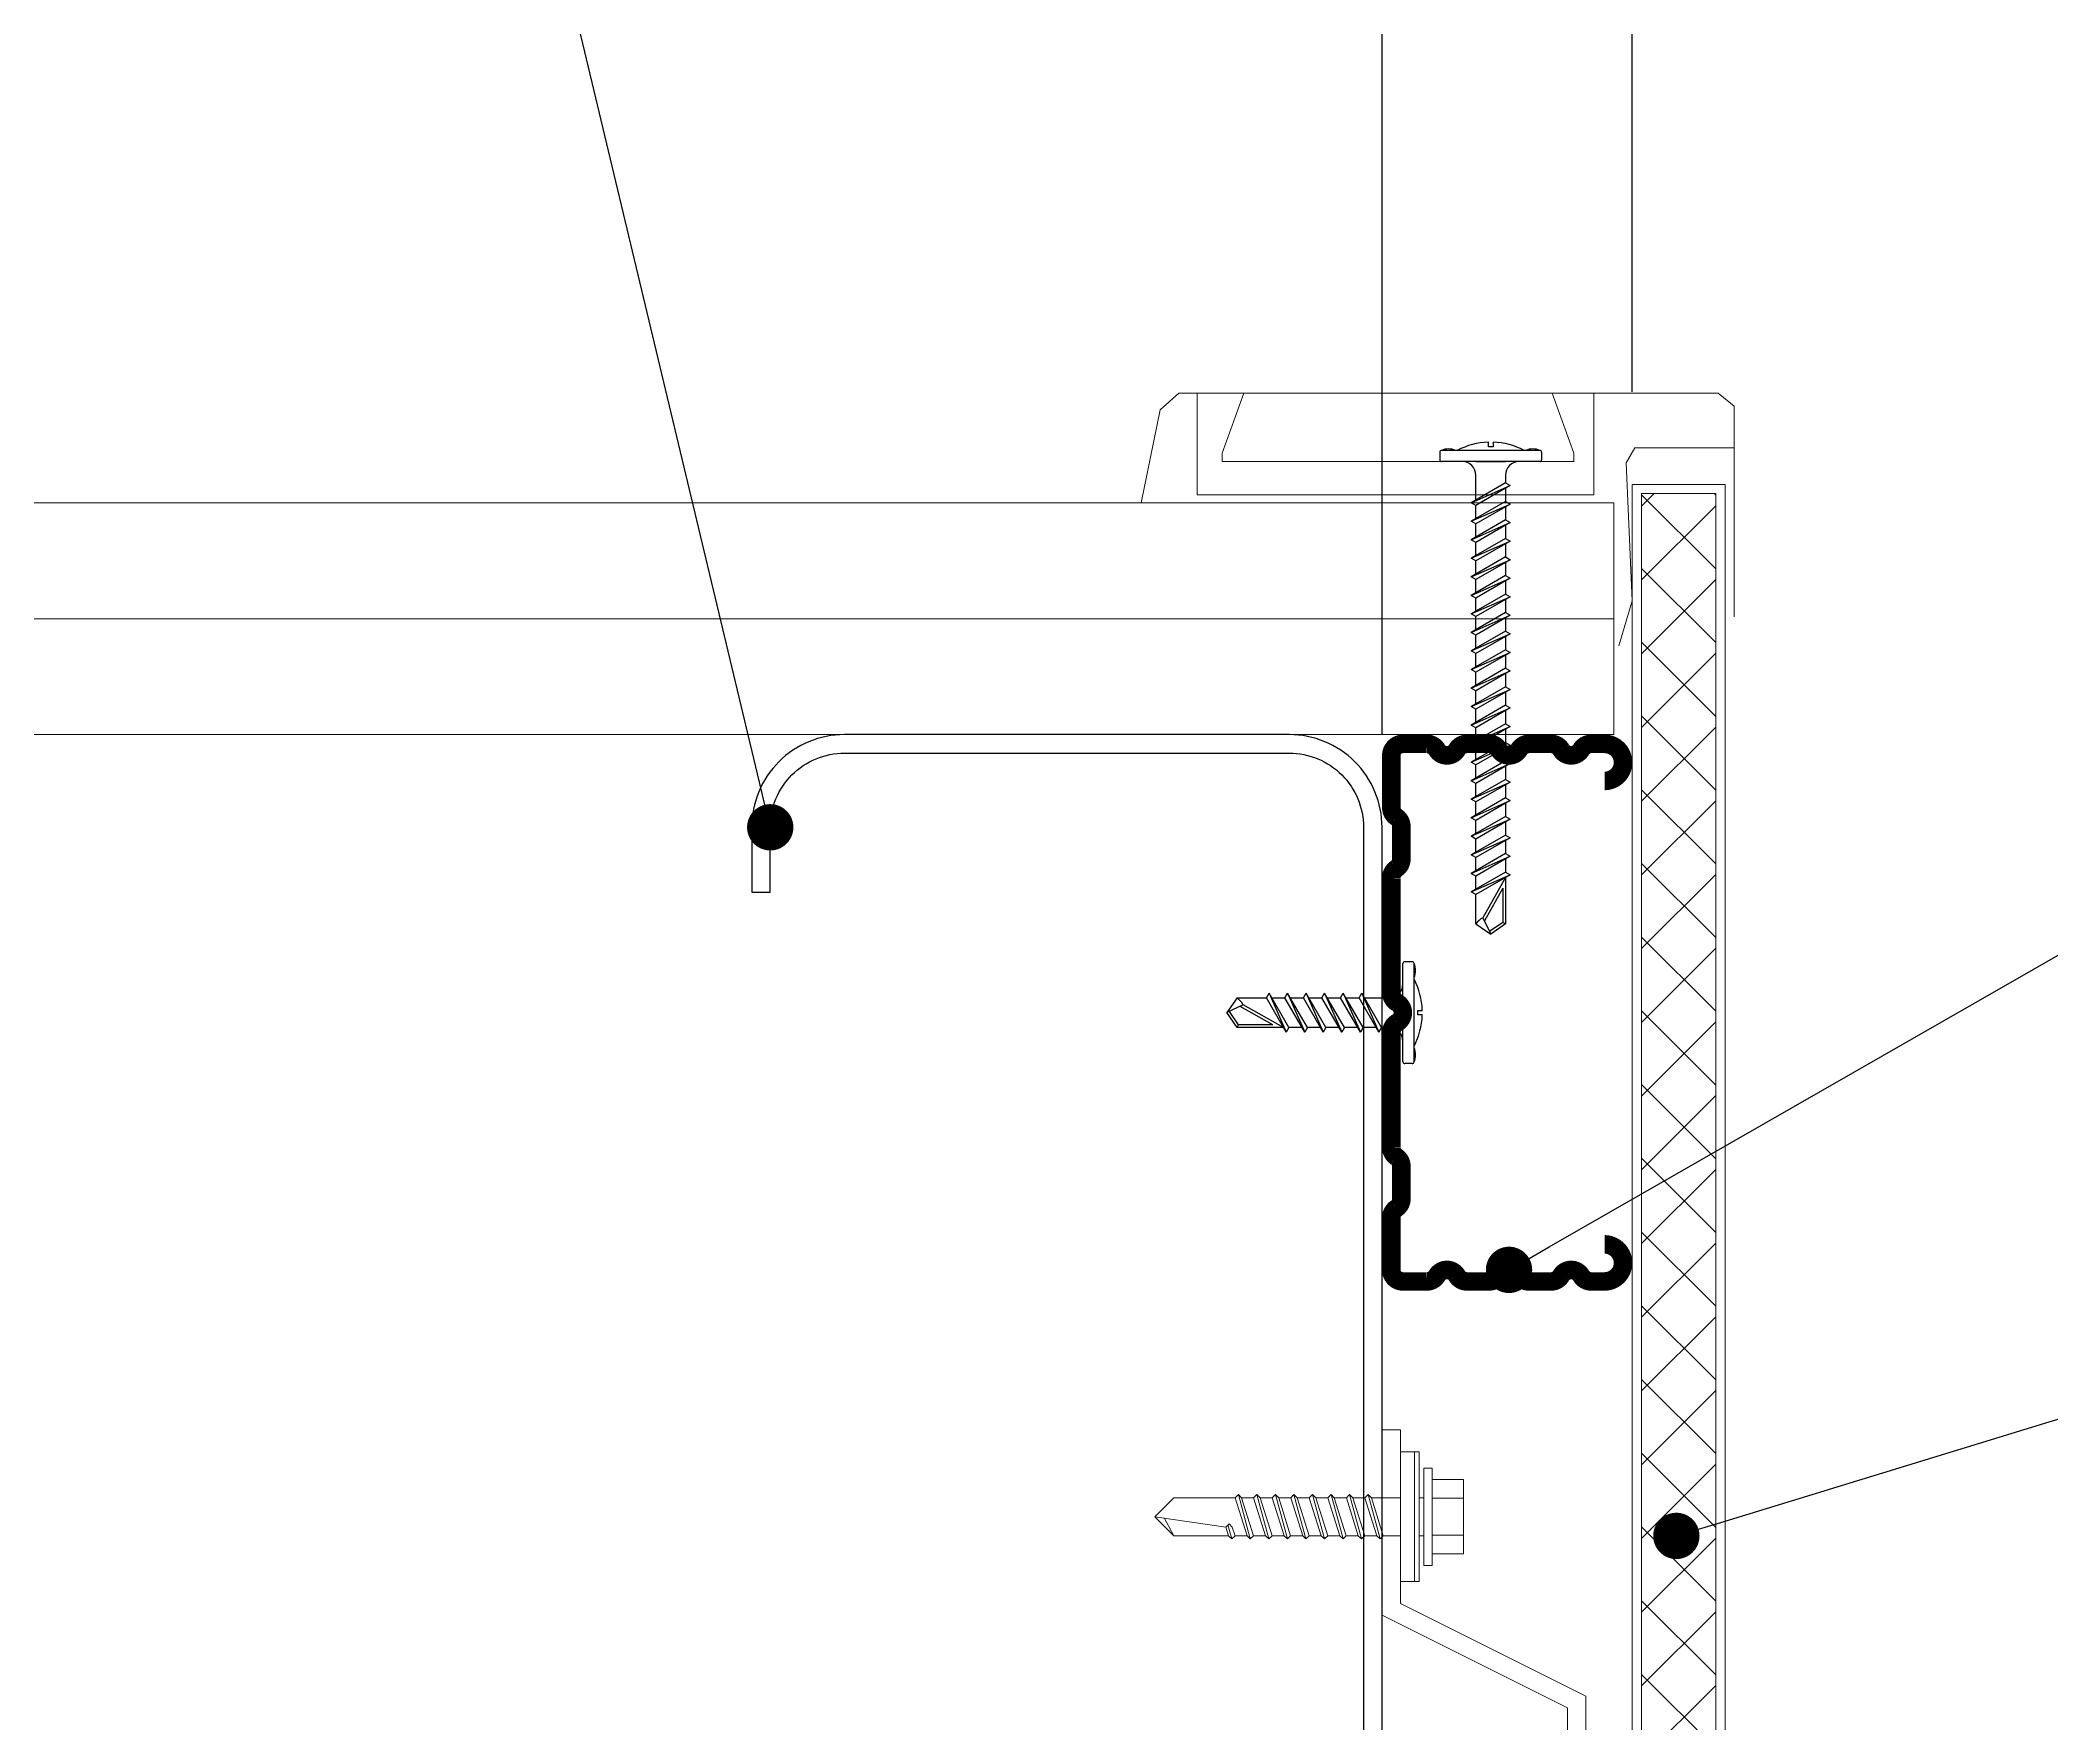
# Model space of a CAD drawing. Header units: millimetres. Extents: x -3689 to 2883575, y -702957 to -604547.
# Drawn here: x 2880672.8 to 2880889.8, y -672311.7 to -672130 of the extents above; entities that cross this region are included whole.
import ezdxf
from ezdxf import colors
from ezdxf.entities.mleader import LeaderData, LeaderLine
from ezdxf.math import Vec2, Vec3

# ---------------------------------------------------------------- set-up
doc = ezdxf.new("R2010")
doc.units = ezdxf.units.MM
doc.header["$PDMODE"] = 35
doc.linetypes.add('DASHED2', pattern=[0.375, 0.25, -0.125])
doc.layers.add('A-FLOR-DIMS', color=133, linetype='Continuous', lineweight=0)
doc.layers.add('A-WALL-FNSH', color=92, linetype='Continuous', lineweight=5)
doc.layers.add('A-WALL-OPEN-TEXT-BRICK', color=20, linetype='DASHED2')
doc.layers.add('S-METL', color=14, linetype='Continuous')
doc.styles.add('DimNat10', font='romans.shx', dxfattribs={"height": 20})
doc.dimstyles.new('DimSpecM10', dxfattribs={"dimscale": 0.1, "dimtxt": 20, "dimasz": 150, "dimexe": 100, "dimexo": 100, "dimgap": 100, "dimtad": 1, "dimdec": 0, "dimzin": 0, "dimtxsty": 'DimNat10', "dimblk": 'OBLIQUE', "dimcen": 100, "dimdle": 100, "dimclrt": 14, "dimadec": 0, "dimazin": 0, "dimtfac": 1, "dimtdec": 0, "dimtix": 1, "dimtmove": 1, "dimatfit": 3, "dimldrblk": 'OBLIQUE', "dimfxl": 1, "dimtolj": 1, "dimtzin": 0, "dimarcsym": 0})

# ---------------------------------------------------------------- blocks, each defined once
blk = doc.blocks.new('PS1_160x68x17x2')
at = {"color": 0}
blk.add_lwpolyline([(-68, -63), (-68, -70, 0.414214), (-58, -80), (-10, -80, 0.414214), (0, -70), (0, 70, 0.414214), (-10, 80), (-58, 80, 0.414214), (-68, 70), (-68, 63), (-66, 63), (-66, 70, -0.414214), (-58, 78), (-10, 78, -0.414214), (-2, 70), (-2, -70, -0.414214), (-10, -78), (-58, -78, -0.414214), (-66, -70), (-66, -63)], format="xyb", close=True, dxfattribs=at)
blk = doc.blocks.new('CD60-27')
at = {"color": 0, "const_width": 2, "flags": 128}
blk.add_lwpolyline([(-25, 24, 1), (-29, 24), (-29, 22.57, 0.267949), (-28.38, 21.48, -0.57735), (-28.38, 19.32, 0.267949), (-29, 18.23), (-29, 15.87, 0.267949), (-28.38, 14.78, -0.57735), (-28.38, 12.62, 0.267949), (-29, 11.53), (-29, 9.17, 0.267949), (-28.38, 8.08, -0.57735), (-28.38, 5.92, 0.267949), (-29, 4.83), (-29, 2.25, 0.414214), (-27.75, 1), (-22.14, 1, 0.247529), (-21.11, 1.54, -0.247529), (-20.08, 2.09), (-16.58, 2.09, -0.247529), (-15.55, 1.54, 0.247529), (-14.51, 1), (-2.17, 1, 0.267949), (-1.08, 1.62, -0.57735), (1.08, 1.62, 0.267949), (2.17, 1), (14.51, 1, 0.247529), (15.55, 1.54, -0.247529), (16.58, 2.09), (20.08, 2.09, -0.247529), (21.11, 1.54, 0.247529), (22.14, 1), (27.75, 1, 0.414214), (29, 2.25), (29, 4.83, 0.267949), (28.38, 5.92, -0.57735), (28.38, 8.08, 0.267949), (29, 9.17), (29, 11.53, 0.267949), (28.38, 12.62, -0.57735), (28.38, 14.78, 0.267949), (29, 15.87), (29, 18.23, 0.267949), (28.38, 19.32, -0.57735), (28.38, 21.48, 0.267949), (29, 22.57), (29, 24, 1), (25, 24, 1)], format="xyb", dxfattribs=at)
blk = doc.blocks.new('51-4.2-phil-drill')
at = {"color": 0}
for p, q in [((-1.2, 5.3), (-1.2, -5.3)), ((-1, 5.5), (-0.2, 5.5)), ((0, 5.3), (0, -5.3)), ((2.3, 1.6), (2.59, 2.1)), ((2.3, 1.6), (4.44, -2.1)), ((4.44, -2.1), (2.59, 2.1)), ((2.59, 2.1), (4.73, -1.6)), ((4.3, 1.6), (4.59, 2.1)), ((4.3, 1.6), (6.44, -2.1)), ((6.44, -2.1), (4.59, 2.1)), ((4.59, 2.1), (6.73, -1.6)), ((6.3, 1.6), (6.59, 2.1)), ((6.3, 1.6), (8.44, -2.1)), ((8.44, -2.1), (6.59, 2.1)), ((6.59, 2.1), (8.73, -1.6)), ((8.3, 1.6), (8.59, 2.1)), ((8.3, 1.6), (10.44, -2.1)), ((10.44, -2.1), (8.59, 2.1)), ((8.59, 2.1), (10.73, -1.6)), ((10.3, 1.6), (10.59, 2.1)), ((10.3, 1.6), (12.44, -2.1)), ((12.44, -2.1), (10.59, 2.1)), ((10.59, 2.1), (12.73, -1.6)), ((12.3, 1.6), (12.59, 2.1)), ((12.3, 1.6), (14.44, -2.1)), ((14.44, -2.1), (12.59, 2.1)), ((12.59, 2.1), (14.73, -1.6)), ((14.3, 1.6), (14.59, 2.1)), ((14.3, 1.6), (16.44, -2.1)), ((16.44, -2.1), (14.59, 2.1)), ((14.59, 2.1), (16.73, -1.6)), ((16.3, 1.6), (16.59, 2.1)), ((16.3, 1.6), (18.44, -2.1)), ((18.44, -2.1), (16.59, 2.1)), ((16.59, 2.1), (18.73, -1.6)), ((18.3, 1.6), (18.59, 2.1)), ((18.3, 1.6), (20.44, -2.1)), ((20.44, -2.1), (18.59, 2.1)), ((18.59, 2.1), (20.73, -1.6)), ((20.3, 1.6), (20.59, 2.1)), ((20.3, 1.6), (22.44, -2.1)), ((22.44, -2.1), (20.59, 2.1)), ((20.59, 2.1), (22.73, -1.6)), ((22.3, 1.6), (22.59, 2.1)), ((22.3, 1.6), (24.44, -2.1)), ((24.44, -2.1), (22.59, 2.1)), ((22.59, 2.1), (24.73, -1.6)), ((24.3, 1.6), (24.59, 2.1)), ((24.3, 1.6), (26.44, -2.1)), ((26.44, -2.1), (24.59, 2.1)), ((24.59, 2.1), (26.73, -1.6)), ((26.3, 1.6), (26.59, 2.1)), ((26.3, 1.6), (28.44, -2.1)), ((28.44, -2.1), (26.59, 2.1)), ((26.59, 2.1), (28.73, -1.6)), ((28.3, 1.6), (28.59, 2.1)), ((28.3, 1.6), (30.44, -2.1)), ((30.44, -2.1), (28.59, 2.1)), ((28.59, 2.1), (30.73, -1.6)), ((30.3, 1.6), (30.59, 2.1)), ((30.3, 1.6), (32.44, -2.1)), ((32.44, -2.1), (30.59, 2.1)), ((30.59, 2.1), (32.73, -1.6)), ((32.3, 1.6), (32.59, 2.1)), ((32.3, 1.6), (34.44, -2.1)), ((34.44, -2.1), (32.59, 2.1)), ((32.59, 2.1), (34.73, -1.6)), ((34.3, 1.6), (34.59, 2.1)), ((34.3, 1.6), (36.44, -2.1)), ((36.44, -2.1), (34.59, 2.1)), ((34.59, 2.1), (36.73, -1.6)), ((36.3, 1.6), (36.59, 2.1)), ((36.3, 1.6), (38.44, -2.1)), ((38.44, -2.1), (36.59, 2.1)), ((36.59, 2.1), (38.73, -1.6)), ((38.3, 1.6), (38.59, 2.1)), ((38.3, 1.6), (40.44, -2.1)), ((40.44, -2.1), (38.59, 2.1)), ((38.59, 2.1), (40.73, -1.6)), ((40.3, 1.6), (40.59, 2.1)), ((40.3, 1.6), (42.44, -2.1)), ((42.44, -2.1), (40.59, 2.1)), ((40.59, 2.1), (42.73, -1.6)), ((42.3, 1.6), (42.59, 2.1)), ((42.3, 1.6), (44.44, -2.1)), ((44.44, -2.1), (42.59, 2.1)), ((42.59, 2.1), (44.73, -1.6)), ((44.3, 1.6), (44.59, 2.1)), ((44.3, 1.6), (46.44, -2.1)), ((46.44, -2.1), (44.59, 2.1)), ((44.59, 2.1), (46.73, -1.6)), ((44.88, 1.6), (49.23, -0.83)), ((46.03, 1.3), (49.72, 1.3)), ((46.03, 1.3), (49.57, -0.67)), ((49.88, 1.6), (49.72, 1.3)), ((49.72, 1.3), (50.72, -0.13)), ((49.88, 1.6), (51, 0)), ((4.73, -1.6), (4.44, -2.1)), ((6.73, -1.6), (6.44, -2.1)), ((8.73, -1.6), (8.44, -2.1)), ((10.73, -1.6), (10.44, -2.1)), ((12.73, -1.6), (12.44, -2.1)), ((14.73, -1.6), (14.44, -2.1)), ((16.73, -1.6), (16.44, -2.1)), ((18.73, -1.6), (18.44, -2.1)), ((20.73, -1.6), (20.44, -2.1)), ((22.73, -1.6), (22.44, -2.1)), ((24.73, -1.6), (24.44, -2.1)), ((26.73, -1.6), (26.44, -2.1)), ((28.73, -1.6), (28.44, -2.1)), ((30.73, -1.6), (30.44, -2.1)), ((32.73, -1.6), (32.44, -2.1)), ((34.73, -1.6), (34.44, -2.1)), ((36.73, -1.6), (36.44, -2.1)), ((38.73, -1.6), (38.44, -2.1)), ((40.73, -1.6), (40.44, -2.1)), ((42.73, -1.6), (42.44, -2.1)), ((44.73, -1.6), (44.44, -2.1)), ((46.73, -1.6), (46.44, -2.1)), ((49.23, -0.83), (51, 0)), ((49.88, -1.6), (51, 0)), ((-1, -5.5), (-0.2, -5.5))]:
    blk.add_line(p, q, dxfattribs=at)
for points in [[(-2.1, 0.25), (-1.6, 0.25), (-1.6, -0.25), (-2.1, -0.25)], [(0, -1.6), (0, -1.6), (0, 1.6)], [(1.5, 1.6), (2.3, 1.6)], [(2.88, 1.6), (4.3, 1.6)], [(4.88, 1.6), (6.3, 1.6)], [(6.88, 1.6), (8.3, 1.6)], [(8.88, 1.6), (10.3, 1.6)], [(10.88, 1.6), (12.3, 1.6)], [(12.88, 1.6), (14.3, 1.6)], [(14.88, 1.6), (16.3, 1.6)], [(16.88, 1.6), (18.3, 1.6)], [(18.88, 1.6), (20.3, 1.6)], [(20.88, 1.6), (22.3, 1.6)], [(22.88, 1.6), (24.3, 1.6)], [(24.88, 1.6), (26.3, 1.6)], [(26.88, 1.6), (28.3, 1.6)], [(28.88, 1.6), (30.3, 1.6)], [(30.88, 1.6), (32.3, 1.6)], [(32.88, 1.6), (34.3, 1.6)], [(34.88, 1.6), (36.3, 1.6)], [(36.88, 1.6), (38.3, 1.6)], [(38.88, 1.6), (40.3, 1.6)], [(40.88, 1.6), (42.3, 1.6)], [(42.88, 1.6), (44.3, 1.6)], [(44.88, 1.6), (49.88, 1.6)], [(4.15, -1.6), (1.5, -1.6)], [(6.15, -1.6), (4.73, -1.6)], [(8.15, -1.6), (6.73, -1.6)], [(10.15, -1.6), (8.73, -1.6)], [(12.15, -1.6), (10.73, -1.6)], [(14.15, -1.6), (12.73, -1.6)], [(16.15, -1.6), (14.73, -1.6)], [(18.15, -1.6), (16.73, -1.6)], [(20.15, -1.6), (18.73, -1.6)], [(22.15, -1.6), (20.73, -1.6)], [(24.15, -1.6), (22.73, -1.6)], [(26.15, -1.6), (24.73, -1.6)], [(28.15, -1.6), (26.73, -1.6)], [(30.15, -1.6), (28.73, -1.6)], [(32.15, -1.6), (30.73, -1.6)], [(34.15, -1.6), (32.73, -1.6)], [(36.15, -1.6), (34.73, -1.6)], [(38.15, -1.6), (36.73, -1.6)], [(40.15, -1.6), (38.73, -1.6)], [(42.15, -1.6), (40.73, -1.6)], [(44.15, -1.6), (42.73, -1.6)], [(46.15, -1.6), (44.73, -1.6)], [(49.88, -1.6), (46.73, -1.6)]]:
    blk.add_lwpolyline(points, dxfattribs=at)
for centre, radius, start, end in [((0.51, 4.55), 1.87, 156.3065, 203.6935), ((-1, 5.3), 0.2, 90, 180), ((-0.2, 5.3), 0.2, 0, 90), ((5.55, 0), 7.65, 151.9275, 178.1273), ((1.5, 3.1), 1.5, 180, 270), ((5.55, 0), 7.65, 181.8727, 208.0725), ((1.5, -3.1), 1.5, 90, 180), ((51, 0), 1.95, 205, 235), ((0.51, -4.55), 1.87, 156.3065, 203.6935), ((-1, -5.3), 0.2, 180, 270), ((-0.2, -5.3), 0.2, 270, 0)]:
    blk.add_arc(centre, radius, start, end, dxfattribs=at)
blk = doc.blocks.new('scr_42-19-drill')
for p, q in [((-1.2, 5.3), (-1.2, -5.3)), ((-1, 5.5), (-0.2, 5.5)), ((0, 5.3), (0, -5.3)), ((2.3, 1.6), (2.59, 2.1)), ((2.3, 1.6), (4.44, -2.1)), ((4.44, -2.1), (2.59, 2.1)), ((2.59, 2.1), (4.73, -1.6)), ((4.3, 1.6), (4.59, 2.1)), ((4.3, 1.6), (6.44, -2.1)), ((6.44, -2.1), (4.59, 2.1)), ((4.59, 2.1), (6.73, -1.6)), ((6.3, 1.6), (6.59, 2.1)), ((6.3, 1.6), (8.44, -2.1)), ((8.44, -2.1), (6.59, 2.1)), ((6.59, 2.1), (8.73, -1.6)), ((8.3, 1.6), (8.59, 2.1)), ((8.3, 1.6), (10.44, -2.1)), ((10.44, -2.1), (8.59, 2.1)), ((8.59, 2.1), (10.73, -1.6)), ((10.3, 1.6), (10.59, 2.1)), ((10.3, 1.6), (12.44, -2.1)), ((12.44, -2.1), (10.59, 2.1)), ((10.59, 2.1), (12.73, -1.6)), ((12.3, 1.6), (12.59, 2.1)), ((12.3, 1.6), (14.44, -2.1)), ((14.44, -2.1), (12.59, 2.1)), ((12.59, 2.1), (14.73, -1.6)), ((12.88, 1.6), (17.23, -0.83)), ((14.03, 1.3), (17.72, 1.3)), ((14.03, 1.3), (17.57, -0.67)), ((17.23, -0.83), (19, 0)), ((17.88, 1.6), (17.72, 1.3)), ((17.72, 1.3), (18.72, -0.13)), ((17.88, 1.6), (19, 0)), ((17.88, -1.6), (19, 0)), ((4.73, -1.6), (4.44, -2.1)), ((6.73, -1.6), (6.44, -2.1)), ((8.73, -1.6), (8.44, -2.1)), ((10.73, -1.6), (10.44, -2.1)), ((12.73, -1.6), (12.44, -2.1)), ((14.73, -1.6), (14.44, -2.1)), ((-1, -5.5), (-0.2, -5.5))]:
    blk.add_line(p, q)
for points in [[(-2.1, 0.25), (-1.6, 0.25), (-1.6, -0.25), (-2.1, -0.25)], [(0, -1.6), (0, -1.6), (0, 1.6)], [(1.5, 1.6), (2.3, 1.6)], [(2.88, 1.6), (4.3, 1.6)], [(4.88, 1.6), (6.3, 1.6)], [(6.88, 1.6), (8.3, 1.6)], [(8.88, 1.6), (10.3, 1.6)], [(10.88, 1.6), (12.3, 1.6)], [(12.88, 1.6), (17.88, 1.6)], [(4.15, -1.6), (1.5, -1.6)], [(6.15, -1.6), (4.73, -1.6)], [(8.15, -1.6), (6.73, -1.6)], [(10.15, -1.6), (8.73, -1.6)], [(12.15, -1.6), (10.73, -1.6)], [(14.15, -1.6), (12.73, -1.6)], [(17.88, -1.6), (14.73, -1.6)]]:
    blk.add_lwpolyline(points)
for centre, radius, start, end in [((0.51, 4.55), 1.87, 156.3065, 203.6935), ((-1, 5.3), 0.2, 90, 180), ((-0.2, 5.3), 0.2, 0, 90), ((5.55, 0), 7.65, 151.9275, 178.1273), ((1.5, 3.1), 1.5, 180, 270), ((5.55, 0), 7.65, 181.8727, 208.0725), ((1.5, -3.1), 1.5, 90, 180), ((19, 0), 1.95, 205, 235), ((0.51, -4.55), 1.87, 156.3065, 203.6935), ((-1, -5.3), 0.2, 180, 270), ((-0.2, -5.3), 0.2, 270, 0)]:
    blk.add_arc(centre, radius, start, end)
blk = doc.blocks.new('29-4.8-drill')
at = {"color": 0, "lineweight": 0, "ltscale": 100}
for p, q in [((-2, 7), (-1.5, 7)), ((-2, -7), (-2, 7)), ((-1.5, 7), (-1.5, -7)), ((-1.5, 7), (0, 7)), ((-1.5, -7), (-1.5, 7)), ((0, 7), (0, -7)), ((-3.4, 5.25), (-2.5, 5.25)), ((-3.4, -5.25), (-3.4, 5.25)), ((-2.5, 5.25), (-2.5, -5.25)), ((-6.8, 4), (-3.4, 4)), ((-6.8, -4), (-6.8, 4)), ((-3.4, 4), (-3.4, -4)), ((2.21, 2.4), (1.86, 2.05)), ((2.21, 2.4), (3.5, -2.4)), ((2.21, 2.4), (2.56, 2.05)), ((4.21, 2.4), (3.86, 2.05)), ((4.21, 2.4), (5.5, -2.4)), ((4.21, 2.4), (4.56, 2.05)), ((6.21, 2.4), (5.86, 2.05)), ((6.21, 2.4), (7.5, -2.4)), ((6.21, 2.4), (6.56, 2.05)), ((8.21, 2.4), (7.86, 2.05)), ((8.21, 2.4), (9.5, -2.4)), ((8.21, 2.4), (8.56, 2.05)), ((10.21, 2.4), (9.86, 2.05)), ((10.21, 2.4), (11.5, -2.4)), ((10.21, 2.4), (10.56, 2.05)), ((12.21, 2.4), (11.86, 2.05)), ((12.21, 2.4), (13.5, -2.4)), ((12.21, 2.4), (12.56, 2.05)), ((14.21, 2.4), (13.86, 2.05)), ((14.21, 2.4), (15.5, -2.4)), ((14.21, 2.4), (14.56, 2.05)), ((16.21, 2.4), (15.86, 2.05)), ((16.21, 2.4), (17.5, -2.4)), ((16.21, 2.4), (16.56, 2.05)), ((18.21, 2.4), (17.86, 2.05)), ((18.21, 2.4), (18.62, 0.89)), ((18.21, 2.4), (18.56, 2.05)), ((-6.8, 2), (-3.4, 2)), ((-2.5, -2.05), (-2.5, 2.05)), ((-2.5, 2.05), (-2, 2.05)), ((0, 2.05), (1.86, 2.05)), ((1.86, 2.05), (3.15, -2.05)), ((2.56, 2.05), (3.86, 2.05)), ((2.56, 2.05), (3.85, -2.05)), ((3.86, 2.05), (5.15, -2.05)), ((4.56, 2.05), (5.86, 2.05)), ((4.56, 2.05), (5.85, -2.05)), ((5.86, 2.05), (7.15, -2.05)), ((6.56, 2.05), (7.86, 2.05)), ((6.56, 2.05), (7.85, -2.05)), ((7.86, 2.05), (9.15, -2.05)), ((8.56, 2.05), (9.86, 2.05)), ((8.56, 2.05), (9.85, -2.05)), ((9.86, 2.05), (11.15, -2.05)), ((10.56, 2.05), (11.86, 2.05)), ((10.56, 2.05), (11.85, -2.05)), ((11.86, 2.05), (13.15, -2.05)), ((12.56, 2.05), (13.86, 2.05)), ((12.56, 2.05), (13.85, -2.05)), ((13.86, 2.05), (15.15, -2.05)), ((14.56, 2.05), (15.86, 2.05)), ((14.56, 2.05), (15.85, -2.05)), ((15.86, 2.05), (17.15, -2.05)), ((16.56, 2.05), (17.86, 2.05)), ((16.56, 2.05), (17.85, -2.05)), ((17.86, 2.05), (18.15, 1.13)), ((18.5, 0.78), (18.15, 1.13)), ((18.5, 0.78), (18.85, 1.13)), ((18.56, 2.05), (24.45, 2.05)), ((18.56, 2.05), (18.85, 1.13)), ((18.85, 1.13), (26.5, 0)), ((26.5, 0), (24.45, 2.05)), ((24.45, 2.05), (25.52, 0.14)), ((-6.8, -2), (-3.4, -2)), ((-2, -2.05), (-2.5, -2.05)), ((3.15, -2.05), (0, -2.05)), ((3.5, -2.4), (3.15, -2.05)), ((3.5, -2.4), (3.85, -2.05)), ((5.15, -2.05), (3.85, -2.05)), ((5.5, -2.4), (5.15, -2.05)), ((5.5, -2.4), (5.85, -2.05)), ((7.15, -2.05), (5.85, -2.05)), ((7.5, -2.4), (7.15, -2.05)), ((7.5, -2.4), (7.85, -2.05)), ((9.15, -2.05), (7.85, -2.05)), ((9.5, -2.4), (9.15, -2.05)), ((9.5, -2.4), (9.85, -2.05)), ((11.15, -2.05), (9.85, -2.05)), ((11.5, -2.4), (11.15, -2.05)), ((11.5, -2.4), (11.85, -2.05)), ((13.15, -2.05), (11.85, -2.05)), ((13.5, -2.4), (13.15, -2.05)), ((13.5, -2.4), (13.85, -2.05)), ((15.15, -2.05), (13.85, -2.05)), ((15.5, -2.4), (15.15, -2.05)), ((15.5, -2.4), (15.85, -2.05)), ((17.15, -2.05), (15.85, -2.05)), ((17.5, -2.4), (17.15, -2.05)), ((17.5, -2.4), (17.85, -2.05)), ((24.45, -2.05), (17.85, -2.05)), ((26.5, 0), (24.45, -2.05)), ((-3.4, -4), (-6.8, -4)), ((-2.5, -5.25), (-3.4, -5.25)), ((-1.5, -7), (-2, -7)), ((0, -7), (-1.5, -7))]:
    blk.add_line(p, q, dxfattribs=at)
blk = doc.blocks.new('_Dot')
at = {"color": 0, "linetype": 'ByBlock', "lineweight": -2}
blk.add_line((-0.5, 0), (-1, 0), dxfattribs=at)
at = {"color": 0, "linetype": 'ByBlock', "const_width": 0.5}
blk.add_lwpolyline([(-0.25, 0, 1), (0.25, 0, 1)], format="xyb", close=True, dxfattribs=at)
blk = doc.blocks.new('_Oblique')
at = {"color": 0, "linetype": 'ByBlock', "lineweight": -2}
blk.add_line((-0.5, -0.5), (0.5, 0.5), dxfattribs=at)
blk = doc.blocks.new('*D768')
at = {"layer": 'A-FLOR-DIMS', "color": 0, "lineweight": -2, "transparency": 16777216}
for p, q in [((2880817.52, -672204.93), (2880817.52, -672093.76)), ((2880844.52, -672167.93), (2880844.52, -672093.76)), ((2880817.52, -672103.76), (2880802.52, -672103.76)), ((2880844.52, -672103.76), (2880817.52, -672103.76)), ((2880844.52, -672103.76), (2880859.52, -672103.76))]:
    blk.add_line(p, q, dxfattribs=at)
at = {"layer": 'Defpoints', "color": 0, "transparency": 16777216}
for p in [(2880817.52, -672103.76), (2880844.52, -672177.93), (2880817.52, -672214.93)]:
    blk.add_point(p, dxfattribs=at)
at = {"layer": 'A-FLOR-DIMS', "color": 0, "lineweight": -2, "transparency": 16777216, "xscale": 15, "yscale": 15, "zscale": 15}
blk.add_blockref('_Oblique', (2880817.52, -672103.76), dxfattribs=at)
at = {"layer": 'A-FLOR-DIMS', "color": 0, "lineweight": -2, "transparency": 16777216, "xscale": 15, "yscale": 15, "zscale": 15, "rotation": 180}
blk.add_blockref('_Oblique', (2880844.52, -672103.76), dxfattribs=at)
at = {"layer": 'A-FLOR-DIMS', "color": 14, "lineweight": 0, "transparency": 16777216, "insert": (2880831.02, -672083.76), "char_height": 20, "attachment_point": 5, "style": 'DimNat10'}
blk.add_mtext('\\A1;27', dxfattribs=at)

msp = doc.modelspace()

# ---------------------------------------------------------------- hatches: boundary and pattern name
at = {"lineweight": 0}
h = msp.add_hatch(dxfattribs=at)
h.set_pattern_fill('ANSI37', color=14, scale=45)
h.set_pattern_definition([(45, (2803456.3923, -838044.384), (-3.97747564, 3.97747564), []), (135, (2803456.3923, -838044.384), (-3.97747564, -3.97747564), [])])
h.paths.add_polyline_path([(2880845.5193, -672426.9279), (2880853.5193, -672426.9279), (2880853.5193, -672178.9279), (2880845.5193, -672178.9279)])

# ---------------------------------------------------------------- linework, layer by layer
at = {"color": 14, "lineweight": 0}
for points in [[(2880791.5193, -672179.9279), (2880793.599, -672169.8785), (2880795.5924, -672168.0905), (2880853.7718, -672168.0905), (2880855.5193, -672169.5026), (2880855.5193, -672192.207)], [(2880840.3831, -672168.0905), (2880840.3831, -672179.0449), (2880797.5592, -672179.0449), (2880797.5592, -672168.0905)], [(2880819.2402, -672175.4615), (2880800.2701, -672175.4615), (2880800.2701, -672174.5456), (2880802.5963, -672168.0905)], [(2880819.2402, -672175.4615), (2880838.2103, -672175.4615), (2880838.2103, -672174.5456), (2880835.8842, -672168.0905)], [(2880855.5193, -672174.0019), (2880844.8083, -672174.0019), (2880843.8515, -672175.5856), (2880844.5193, -672190.4992), (2880843.068, -672195.3342)]]:
    msp.add_lwpolyline(points, dxfattribs=at)
for points in [[(2880844.5193, -672427.9279), (2880854.5193, -672427.9279), (2880854.5193, -672177.9279), (2880844.5193, -672177.9279)], [(2880845.5193, -672426.9279), (2880853.5193, -672426.9279), (2880853.5193, -672178.9279), (2880845.5193, -672178.9279)]]:
    msp.add_lwpolyline(points, close=True, dxfattribs=at)
at = {"layer": 'A-WALL-FNSH', "lineweight": 0}
for points in [[(2880842.5193, -672179.9279), (2880503.2975, -672179.9279)], [(2880842.5193, -672179.9279), (2880842.5193, -672204.9279)], [(2880842.5193, -672192.4279), (2880496.2654, -672192.4279)], [(2880842.5193, -672204.9279), (2880489.8604, -672204.9279)]]:
    msp.add_lwpolyline(points, dxfattribs=at)
at = {"layer": 'S-METL', "lineweight": 0}
msp.add_lwpolyline([(2880850.5175, -672474.8897), (2880850.5175, -672453.5979), (2880839.5193, -672448.6361), (2880839.5193, -672308.6919), (2880819.5193, -672298.6919), (2880819.5193, -672279.9279), (2880817.5193, -672279.9279), (2880817.5193, -672299.9279), (2880837.5193, -672309.9279), (2880837.5193, -672449.9279), (2880848.5175, -672454.8897), (2880848.5175, -672474.8897)], close=True, dxfattribs=at)
msp.add_circle((2880817.5193, -672364.9279), 364.6373, dxfattribs=at)

# ---------------------------------------------------------------- block references
for name, p, rotation in [('51-4.2-phil-drill', (2880829.2402, -672175.4615), 270), ('scr_42-19-drill', (2880819.7693, -672234.9279), 180), ('29-4.8-drill', (2880819.5193, -672289.3099), 180)]:
    msp.add_blockref(name, p, dxfattribs=dict(at, rotation=rotation))
msp.add_blockref('PS1_160x68x17x2', (2880817.5193, -672284.9279), dxfattribs=at)
at = {"layer": 'S-METL', "lineweight": 0, "xscale": -1, "rotation": 270}
msp.add_blockref('CD60-27', (2880817.5193, -672234.9279), dxfattribs=at)

# ---------------------------------------------------------------- dimensions: what is measured, and where the dimension line sits
at = {"layer": 'A-FLOR-DIMS', "lineweight": 0}
dim = msp.add_linear_dim(base=(2880817.5193, -672103.7627), p1=(2880844.5193, -672177.9279), p2=(2880817.5193, -672214.9279), dimstyle='DimSpecM10', dxfattribs=at)
dim.commit()
dim.dimension.update_dxf_attribs({"geometry": '*D768', "text_midpoint": (2880831.0193, -672083.7627)})

# ---------------------------------------------------------------- leaders
at = {"layer": 'A-WALL-OPEN-TEXT-BRICK', "linetype": 'Continuous', "lineweight": 0}
ml = msp.add_multileader_mtext('Standard', dxfattribs=at)
ml.set_content('', color=256)
ml.set_leader_properties()
ml.set_arrow_properties(name='DOT')
ml.build(insert=Vec2(0, 0))
ml.multileader.update_dxf_attribs({"arrow_head_size": 5})
ctx = ml.context
ctx.base_point, ctx.char_height, ctx.arrow_head_size, ctx.landing_gap_size, ctx.plane_origin = Vec3(2880258.5339, -671967.7979), 0.4, 5, 0.2, Vec3(2879900.3632, -671682.146)
ctx.text_align_type = 2
notes = []
notes.append((ctx, [(0, (1, 1, 0), (2880692.4151, -671967.7979), (-1, 0), 433.4812, [(0, [(2880751.5193, -672214.9279)], 0, [])])]))
ctx.mtext.insert, ctx.mtext.alignment, ctx.mtext.flow_direction = Vec3(2880258.7339, -671967.5979), 3, 5
ml = msp.add_multileader_mtext('Standard', dxfattribs=at)
ml.set_content('', color=256)
ml.set_leader_properties()
ml.set_arrow_properties(name='DOT')
ml.build(insert=Vec2(0, 0))
ml.multileader.update_dxf_attribs({"arrow_head_size": 5})
ctx = ml.context
ctx.base_point, ctx.char_height, ctx.arrow_head_size, ctx.landing_gap_size, ctx.plane_origin = Vec3(2881469.0689, -672069.2878), 0.4, 5, 0.2, Vec3(2880851.8206, -671886.653)
notes.append((ctx, [(1, (1, 1, 0), (2881168.5044, -672069.2878), (1, 0), 300.5645, [(0, [(2880831.2193, -672262.6799)], 0, [])])]))
ctx.mtext.insert, ctx.mtext.flow_direction = Vec3(2881469.2689, -672069.0878), 5
ml = msp.add_multileader_mtext('Standard', dxfattribs=at)
ml.set_content('', color=256)
ml.set_leader_properties()
ml.set_arrow_properties(name='DOT')
ml.build(insert=Vec2(0, 0))
ml.multileader.update_dxf_attribs({"arrow_head_size": 5})
ctx = ml.context
ctx.base_point, ctx.char_height, ctx.arrow_head_size, ctx.landing_gap_size, ctx.plane_origin = Vec3(2881526.96, -672175.9217), 0.4, 5, 0.2, Vec3(2880869.871, -671915.3581)
notes.append((ctx, [(1, (1, 1, 0), (2881226.3955, -672175.9217), (1, 0), 300.5645, [(0, [(2880849.2696, -672291.385)], 0, [])])]))
ctx.mtext.insert, ctx.mtext.flow_direction = Vec3(2881527.16, -672175.7217), 5
ml = msp.add_multileader_mtext('Standard', dxfattribs=at)
ml.set_content('', color=256)
ml.set_leader_properties()
ml.set_arrow_properties(name='DOT')
ml.build(insert=Vec2(0, 0))
ml.multileader.update_dxf_attribs({"arrow_head_size": 5})
ctx = ml.context
ctx.base_point, ctx.char_height, ctx.arrow_head_size, ctx.landing_gap_size, ctx.plane_origin = Vec3(2881786.9964, -672261.1186), 0.4, 5, 0.2, Vec3(2880858.3439, -671911.6724)
notes.append((ctx, [(1, (1, 1, 0), (2881219.7969, -672261.1186), (1, 0), 567.1995, [(0, [(2880837.5193, -672354.5569)], 0, [])])]))
ctx.mtext.insert, ctx.mtext.flow_direction = Vec3(2881787.1964, -672260.9186), 5
for ctx, leaders in notes:
    for number, flags, end, landing, length, lines in leaders:
        leader = LeaderData()
        leader.index, (leader.has_last_leader_line, leader.has_dogleg_vector, leader.attachment_direction) = number, flags
        leader.last_leader_point, leader.dogleg_vector, leader.dogleg_length = Vec3(end), Vec3(landing), length
        for number, points, colour, breaks in lines:
            line = LeaderLine()
            line.index, line.vertices, line.color, line.breaks = number, Vec3.list(points), colors.encode_raw_color(colour), breaks
            leader.lines.append(line)
        ctx.leaders.append(leader)

doc.saveas('drawing.dxf')
